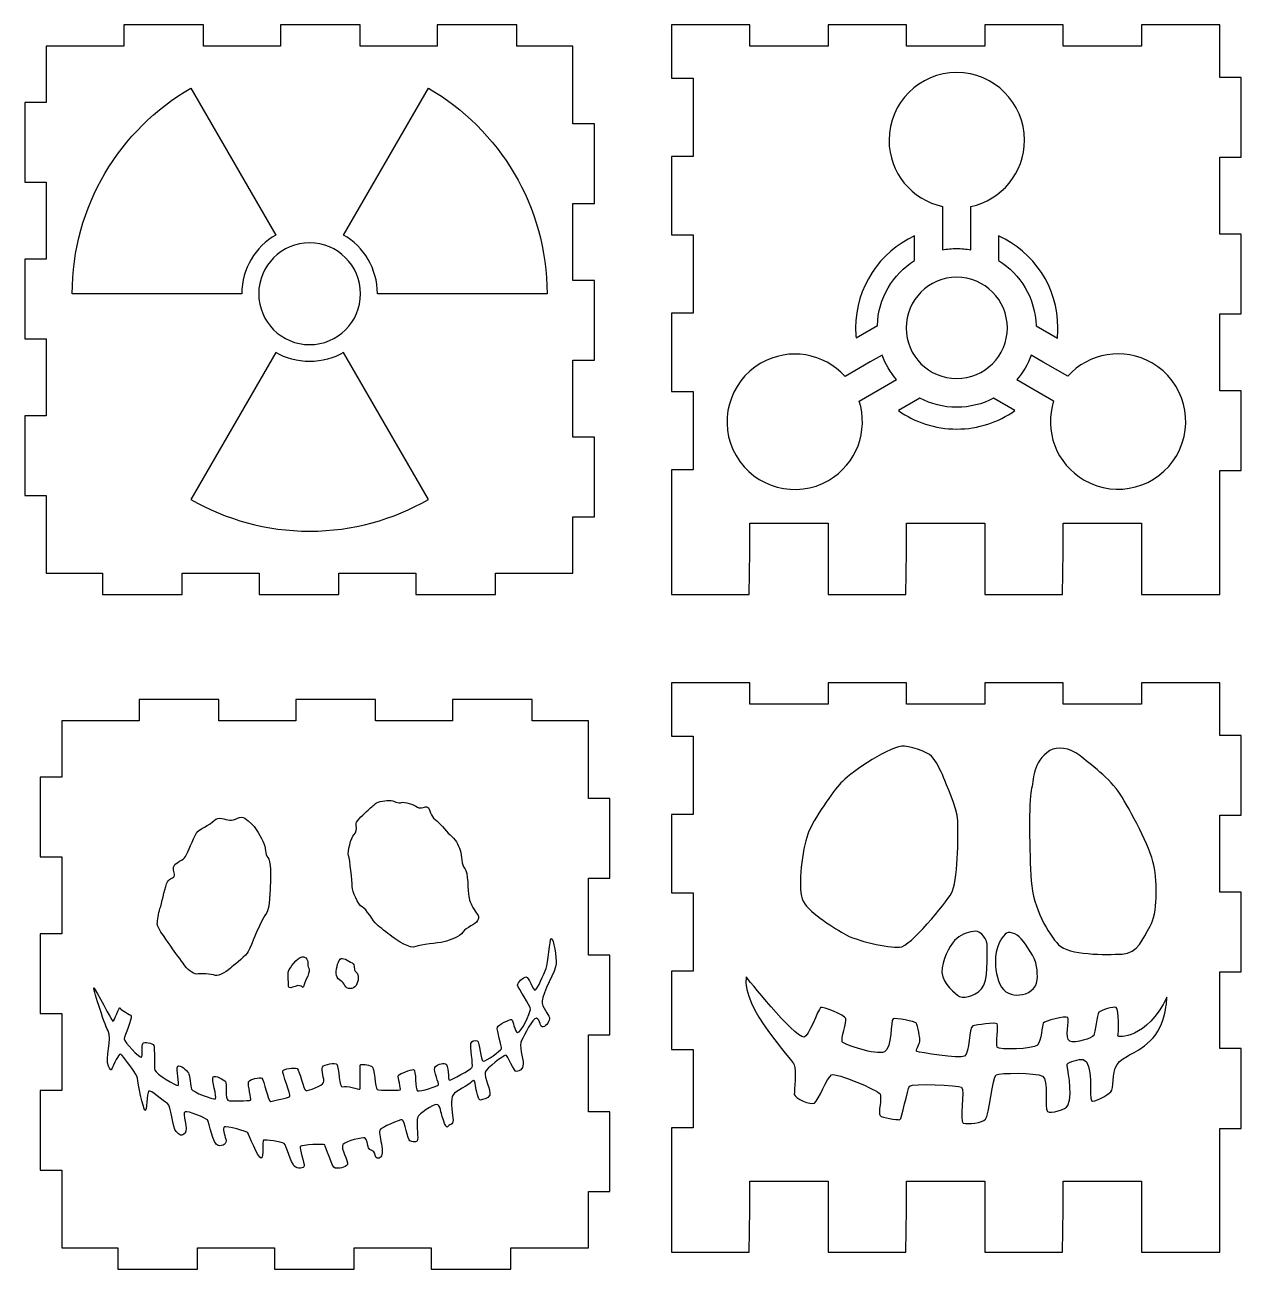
# Model space of a CAD drawing. Extents: x 33 to 452, y -592 to -16.
# Drawn here: x 32.9 to 203.8, y -497.6 to -322.9 of the extents above; entities that cross this region are included whole.
import ezdxf

# ---------------------------------------------------------------- set-up
doc = ezdxf.new("R2010")
doc.units = 0
doc.layers.add('LAYER_1', color=7, linetype='CONTINUOUS')

msp = doc.modelspace()

# ---------------------------------------------------------------- linework, layer by layer
at = {"layer": 'LAYER_1'}
for points in [[(35.9, -325.86), (35.9, -333.76), (32.9, -333.76), (32.9, -344.96), (35.9, -344.96), (35.9, -355.76), (32.9, -355.76), (32.9, -366.96), (35.9, -366.96), (35.9, -377.76), (32.9, -377.76), (32.9, -388.96), (35.9, -388.96), (35.9, -399.86), (43.8, -399.86), (43.8, -402.86), (55, -402.86), (55, -399.86), (65.8, -399.86), (65.8, -402.86), (77, -402.86), (77, -399.86), (87.8, -399.86), (87.8, -402.86), (99, -402.86), (99, -399.86), (109.9, -399.86), (109.9, -391.96), (112.9, -391.96), (112.9, -380.76), (109.9, -380.76), (109.9, -369.96), (112.9, -369.96), (112.9, -358.76), (109.9, -358.76), (109.9, -347.96), (112.9, -347.96), (112.9, -336.76), (109.9, -336.76), (109.9, -325.86), (102, -325.86), (102, -322.86), (90.8, -322.86), (90.8, -325.86), (80, -325.86), (80, -322.86), (68.8, -322.86), (68.8, -325.86), (58, -325.86), (58, -322.86), (46.8, -322.86), (46.8, -325.86), (35.9, -325.86)], [(134.76, -392.86), (145.76, -392.86), (145.76, -402.86), (156.66, -402.86), (156.76, -396.86), (156.76, -392.86), (167.76, -392.86), (167.76, -402.86), (178.66, -402.86), (178.76, -396.86), (178.76, -392.86), (189.76, -392.86), (189.76, -402.86), (200.76, -402.86), (200.76, -385.46), (203.76, -385.46), (203.76, -374.26), (200.76, -374.26), (200.76, -363.46), (203.76, -363.46), (203.76, -352.26), (200.76, -352.26), (200.76, -341.46), (203.76, -341.46), (203.76, -330.26), (200.76, -330.26), (200.76, -322.86), (189.76, -322.86), (189.76, -325.86), (178.76, -325.86), (178.76, -322.86), (167.76, -322.86), (167.76, -325.86), (156.76, -325.86), (156.76, -322.86), (145.76, -322.86), (145.76, -325.86), (134.76, -325.86), (134.76, -322.86), (123.76, -322.86), (123.76, -330.36), (126.76, -330.36), (126.76, -341.36), (123.76, -341.36), (123.76, -352.36), (126.76, -352.36), (126.76, -363.36), (123.76, -363.36), (123.76, -374.36), (126.76, -374.36), (126.76, -385.36), (123.76, -385.36), (123.76, -402.86), (134.66, -402.86), (134.76, -396.86), (134.76, -392.86)], [(134.76, -485.27), (145.76, -485.27), (145.76, -495.27), (156.66, -495.27), (156.76, -489.27), (156.76, -485.27), (167.76, -485.27), (167.76, -495.27), (178.66, -495.27), (178.76, -489.27), (178.76, -485.27), (189.76, -485.27), (189.76, -495.27), (200.76, -495.27), (200.76, -477.87), (203.76, -477.87), (203.76, -466.67), (200.76, -466.67), (200.76, -455.87), (203.76, -455.87), (203.76, -444.67), (200.76, -444.67), (200.76, -433.87), (203.76, -433.87), (203.76, -422.67), (200.76, -422.67), (200.76, -415.27), (189.76, -415.27), (189.76, -418.27), (178.76, -418.27), (178.76, -415.27), (167.76, -415.27), (167.76, -418.27), (156.76, -418.27), (156.76, -415.27), (145.76, -415.27), (145.76, -418.27), (134.76, -418.27), (134.76, -415.27), (123.76, -415.27), (123.76, -422.77), (126.76, -422.77), (126.76, -433.77), (123.76, -433.77), (123.76, -444.77), (126.76, -444.77), (126.76, -455.77), (123.76, -455.77), (123.76, -466.77), (126.76, -466.77), (126.76, -477.77), (123.76, -477.77), (123.76, -495.27), (134.66, -495.27), (134.76, -489.27), (134.76, -485.27)], [(38.07, -420.64), (38.07, -428.54), (35.07, -428.54), (35.07, -439.74), (38.07, -439.74), (38.07, -450.54), (35.07, -450.54), (35.07, -461.74), (38.07, -461.74), (38.07, -472.54), (35.07, -472.54), (35.07, -483.74), (38.07, -483.74), (38.07, -494.64), (45.96, -494.64), (45.96, -497.64), (57.16, -497.64), (57.16, -494.64), (67.97, -494.64), (67.97, -497.64), (79.17, -497.64), (79.17, -494.64), (89.96, -494.64), (89.96, -497.64), (101.17, -497.64), (101.17, -494.64), (112.07, -494.64), (112.07, -486.74), (115.07, -486.74), (115.07, -475.54), (112.07, -475.54), (112.07, -464.74), (115.07, -464.74), (115.07, -453.54), (112.07, -453.54), (112.07, -442.74), (115.07, -442.74), (115.07, -431.54), (112.07, -431.54), (112.07, -420.64), (104.17, -420.64), (104.17, -417.64), (92.97, -417.64), (92.97, -420.64), (82.17, -420.64), (82.17, -417.64), (70.97, -417.64), (70.97, -420.64), (60.17, -420.64), (60.17, -417.64), (48.97, -417.64), (48.97, -420.64), (38.07, -420.64)]]:
    msp.add_lwpolyline(points, dxfattribs=at)
for points, knots in [([(173.32, -339.07), (173.32, -343.64), (170.09, -347.46), (165.78, -348.37), (165.78, -348.37), (165.78, -354.45), (165.78, -354.45), (165.14, -354.34), (164.48, -354.28), (163.81, -354.28), (163.12, -354.28), (162.45, -354.34), (161.8, -354.46), (161.8, -354.46), (161.8, -348.36), (161.8, -348.36), (157.51, -347.44), (154.3, -343.63), (154.3, -339.07), (154.3, -333.81), (158.56, -329.56), (163.81, -329.56), (169.06, -329.56), (173.32, -333.81), (173.32, -339.07)], [0, 0, 0, 0, 1, 1, 1, 2, 2, 2, 3, 3, 3, 4, 4, 4, 5, 5, 5, 6, 6, 6, 7, 7, 7, 8, 8, 8, 8]), ([(68.14, -352.38), (68.14, -352.38), (56.22, -331.75), (56.22, -331.75), (46.25, -337.51), (39.55, -348.29), (39.55, -360.63), (39.55, -360.63), (63.37, -360.63), (63.37, -360.63), (63.37, -357.1), (65.29, -354.03), (68.14, -352.38)], [0, 0, 0, 0, 1, 1, 1, 2, 2, 2, 3, 3, 3, 4, 4, 4, 4]), ([(77.67, -352.38), (80.51, -354.03), (82.43, -357.1), (82.43, -360.63), (82.43, -360.63), (106.25, -360.63), (106.25, -360.63), (106.25, -348.29), (99.54, -337.52), (89.58, -331.75), (89.58, -331.75), (77.67, -352.38), (77.67, -352.38)], [0, 0, 0, 0, 1, 1, 1, 2, 2, 2, 3, 3, 3, 4, 4, 4, 4]), ([(157.89, -352.51), (157.89, -352.51), (157.89, -355.97), (157.89, -355.97), (154.83, -357.89), (152.77, -361.26), (152.66, -365.11), (152.66, -365.11), (149.67, -366.84), (149.67, -366.84), (149.62, -366.37), (149.6, -365.91), (149.6, -365.43), (149.6, -359.7), (153, -354.75), (157.89, -352.51)], [0, 0, 0, 0, 1, 1, 1, 2, 2, 2, 3, 3, 3, 4, 4, 4, 5, 5, 5, 5]), ([(178.02, -365.43), (178.02, -365.91), (177.99, -366.39), (177.95, -366.86), (177.95, -366.86), (174.95, -365.13), (174.95, -365.13), (174.85, -361.26), (172.78, -357.88), (169.69, -355.96), (169.69, -355.96), (169.69, -352.5), (169.69, -352.5), (174.6, -354.73), (178.02, -359.68), (178.02, -365.43)], [0, 0, 0, 0, 1, 1, 1, 2, 2, 2, 3, 3, 3, 4, 4, 4, 5, 5, 5, 5]), ([(80.05, -360.63), (80.05, -364.58), (76.85, -367.78), (72.9, -367.78), (68.95, -367.78), (65.75, -364.58), (65.75, -360.63), (65.75, -356.68), (68.95, -353.48), (72.9, -353.48), (76.85, -353.48), (80.05, -356.68), (80.05, -360.63)], [0, 0, 0, 0, 1, 1, 1, 2, 2, 2, 3, 3, 3, 4, 4, 4, 4]), ([(170.92, -365.43), (170.92, -369.36), (167.73, -372.54), (163.81, -372.54), (159.88, -372.54), (156.7, -369.36), (156.7, -365.43), (156.7, -361.5), (159.88, -358.32), (163.81, -358.32), (167.73, -358.32), (170.92, -361.5), (170.92, -365.43)], [0, 0, 0, 0, 1, 1, 1, 2, 2, 2, 3, 3, 3, 4, 4, 4, 4]), ([(153.67, -373.64), (153.67, -373.64), (150.1, -375.7), (150.1, -375.7), (151.45, -379.87), (149.76, -384.57), (145.8, -386.85), (141.26, -389.47), (135.44, -387.92), (132.81, -383.37), (130.19, -378.82), (131.75, -373), (136.3, -370.38), (140.26, -368.09), (145.18, -368.98), (148.12, -372.25), (148.12, -372.25), (151.66, -370.2), (151.66, -370.2), (151.66, -370.2), (153.33, -369.24), (153.33, -369.24), (153.79, -370.51), (154.47, -371.67), (155.33, -372.68), (155.33, -372.68), (153.67, -373.64), (153.67, -373.64)], [0, 0, 0, 0, 1, 1, 1, 2, 2, 2, 3, 3, 3, 4, 4, 4, 5, 5, 5, 6, 6, 6, 7, 7, 7, 8, 8, 8, 9, 9, 9, 9]), ([(194.71, -383.33), (192.08, -387.88), (186.27, -389.44), (181.72, -386.81), (177.77, -384.53), (176.07, -379.84), (177.42, -375.67), (177.42, -375.67), (173.93, -373.65), (173.93, -373.65), (173.93, -373.65), (172.27, -372.69), (172.27, -372.69), (173.13, -371.69), (173.82, -370.53), (174.28, -369.26), (174.28, -369.26), (175.94, -370.22), (175.94, -370.22), (175.94, -370.22), (179.4, -372.22), (179.4, -372.22), (182.34, -368.95), (187.27, -368.06), (191.23, -370.35), (195.77, -372.97), (197.33, -378.79), (194.71, -383.33)], [0, 0, 0, 0, 1, 1, 1, 2, 2, 2, 3, 3, 3, 4, 4, 4, 5, 5, 5, 6, 6, 6, 7, 7, 7, 8, 8, 8, 9, 9, 9, 9]), ([(56.23, -389.51), (56.23, -389.51), (68.14, -368.88), (68.14, -368.88), (69.54, -369.69), (71.16, -370.16), (72.9, -370.16), (74.64, -370.16), (76.26, -369.69), (77.67, -368.88), (77.67, -368.88), (89.58, -389.51), (89.58, -389.51), (84.67, -392.35), (78.98, -393.98), (72.9, -393.98), (66.83, -393.98), (61.13, -392.35), (56.23, -389.51)], [0, 0, 0, 0, 1, 1, 1, 2, 2, 2, 3, 3, 3, 4, 4, 4, 5, 5, 5, 6, 6, 6, 6]), ([(171.98, -377.05), (169.67, -378.68), (166.85, -379.64), (163.81, -379.64), (160.75, -379.64), (157.93, -378.67), (155.61, -377.04), (155.61, -377.04), (158.62, -375.3), (158.62, -375.3), (160.17, -376.12), (161.93, -376.58), (163.81, -376.58), (165.68, -376.58), (167.43, -376.13), (168.98, -375.31), (168.98, -375.31), (171.98, -377.05), (171.98, -377.05)], [0, 0, 0, 0, 1, 1, 1, 2, 2, 2, 3, 3, 3, 4, 4, 4, 5, 5, 5, 6, 6, 6, 6]), ([(156.08, -424.19), (156.96, -424.09), (159.76, -424.98), (160.28, -425.59), (160.81, -426.2), (161.59, -427.6), (161.94, -428.56), (162.29, -429.52), (163.87, -432.58), (163.95, -434.68), (164.04, -436.78), (163.95, -443.34), (163.08, -444.82), (162.21, -446.31), (157.31, -452.34), (155.78, -452.43), (154.25, -452.52), (149.61, -451.56), (147.95, -450.51), (146.29, -449.46), (142.71, -447.45), (142.09, -445.61), (141.48, -443.77), (142.09, -438.7), (142.88, -436.56), (143.67, -434.42), (146.55, -430.4), (147.52, -429.35), (148.48, -428.3), (153.72, -424.45), (156.08, -424.19)], [0, 0, 0, 0, 1, 1, 1, 2, 2, 2, 3, 3, 3, 4, 4, 4, 5, 5, 5, 6, 6, 6, 7, 7, 7, 8, 8, 8, 9, 9, 9, 10, 10, 10, 10]), ([(176.89, -424.8), (177.85, -424.19), (179.69, -424.36), (181.09, -425.5), (182.49, -426.64), (185.38, -428.73), (186.77, -430.92), (188.17, -433.11), (190.97, -438.35), (191.5, -440.89), (192.02, -443.42), (192.02, -447.71), (190.97, -449.46), (189.92, -451.21), (189.31, -453.3), (187.04, -453.39), (184.76, -453.48), (179.52, -453.57), (178.12, -452.08), (176.72, -450.59), (174.53, -447.01), (174.27, -443.08), (174.01, -439.14), (173.92, -431.8), (174.27, -430.4), (174.62, -429), (174.45, -426.37), (176.89, -424.8)], [0, 0, 0, 0, 1, 1, 1, 2, 2, 2, 3, 3, 3, 4, 4, 4, 5, 5, 5, 6, 6, 6, 7, 7, 7, 8, 8, 8, 9, 9, 9, 9]), ([(80.91, -433.35), (80.24, -434.05), (79.3, -434.72), (79.42, -435.28), (79.55, -435.83), (79.49, -436.33), (79.11, -436.64), (78.74, -436.95), (78.18, -439.06), (78.37, -439.56), (78.56, -440.05), (78.87, -443.22), (78.87, -443.9), (78.87, -444.58), (79.73, -446.51), (80.29, -446.76), (80.85, -447), (81.84, -448.8), (82.34, -449.24), (82.84, -449.67), (83.7, -450.35), (84.45, -450.91), (85.19, -451.47), (87.06, -452.71), (87.8, -452.34), (88.54, -451.97), (90.9, -451.9), (91.77, -451.66), (92.64, -451.41), (94, -450.97), (94.44, -450.29), (94.87, -449.61), (96.24, -449.24), (96.49, -448.68), (96.73, -448.12), (96.67, -448.12), (96.18, -447.38), (95.68, -446.63), (95.37, -445.99), (95.25, -445.29), (95.12, -444.58), (95.18, -441.85), (94.69, -441.36), (94.19, -440.86), (94.32, -439.62), (94.07, -438.81), (93.82, -438.01), (93.32, -437.2), (92.64, -436.64), (91.96, -436.08), (91.15, -434.84), (90.53, -434.47), (89.91, -434.1), (89.78, -432.92), (89.47, -432.73), (89.17, -432.55), (88.54, -433.1), (88.05, -432.73), (87.55, -432.36), (86.19, -431.93), (85.81, -432.11), (85.44, -432.3), (84.64, -431.8), (84.2, -431.8), (83.77, -431.8), (82.46, -431.93), (82.15, -432.24), (81.84, -432.55), (81.46, -432.78), (80.91, -433.35)], [0, 0, 0, 0, 1, 1, 1, 2, 2, 2, 3, 3, 3, 4, 4, 4, 5, 5, 5, 6, 6, 6, 7, 7, 7, 8, 8, 8, 9, 9, 9, 10, 10, 10, 11, 11, 11, 12, 12, 12, 13, 13, 13, 14, 14, 14, 15, 15, 15, 16, 16, 16, 17, 17, 17, 18, 18, 18, 19, 19, 19, 20, 20, 20, 21, 21, 21, 22, 22, 22, 23, 23, 23, 23]), ([(63.79, -434.28), (63.19, -433.87), (62.36, -434.66), (61.68, -434.59), (61, -434.53), (60.07, -433.98), (59.51, -434.6), (58.95, -435.21), (57.21, -435.9), (56.9, -436.52), (56.59, -437.14), (55.79, -439.12), (55.47, -439.68), (55.16, -440.24), (54.11, -440.49), (53.86, -440.98), (53.61, -441.48), (54.05, -442.1), (53.86, -442.47), (53.67, -442.85), (53.12, -442.66), (52.81, -443.53), (52.5, -444.4), (52.12, -446.32), (51.88, -447), (51.63, -447.69), (51.56, -448.62), (51.5, -449.17), (51.44, -449.73), (53.18, -451.84), (53.49, -452.4), (53.8, -452.96), (54.98, -454.39), (55.29, -454.88), (55.6, -455.38), (56.53, -456.25), (57.03, -456.19), (57.52, -456.12), (59.07, -456.13), (59.63, -456.38), (60.19, -456.62), (61.49, -455.63), (61.99, -455.19), (62.49, -454.76), (64.04, -453.58), (64.28, -453.02), (64.53, -452.46), (66.33, -448.18), (66.83, -447.62), (67.32, -447.06), (67.33, -444.21), (67.39, -443.4), (67.45, -442.6), (67.45, -440.24), (67.02, -439.81), (66.58, -439.37), (66.83, -438.5), (66.33, -437.51), (65.84, -436.52), (65.21, -435.28), (63.79, -434.28)], [0, 0, 0, 0, 1, 1, 1, 2, 2, 2, 3, 3, 3, 4, 4, 4, 5, 5, 5, 6, 6, 6, 7, 7, 7, 8, 8, 8, 9, 9, 9, 10, 10, 10, 11, 11, 11, 12, 12, 12, 13, 13, 13, 14, 14, 14, 15, 15, 15, 16, 16, 16, 17, 17, 17, 18, 18, 18, 19, 19, 19, 20, 20, 20, 20]), ([(166.46, -450.19), (167.16, -450.14), (168.21, -451.29), (168.09, -452.4), (167.98, -453.51), (168.39, -457.18), (167.28, -458.29), (166.17, -459.4), (164.65, -459.75), (163.9, -459.16), (163.14, -458.58), (161.45, -457.06), (161.74, -455.32), (162.03, -453.57), (163.02, -451.82), (163.81, -451.18), (164.6, -450.54), (165.64, -450.24), (166.46, -450.19)], [0, 0, 0, 0, 1, 1, 1, 2, 2, 2, 3, 3, 3, 4, 4, 4, 5, 5, 5, 6, 6, 6, 6]), ([(170.6, -450.59), (171.06, -450.11), (172.17, -450.42), (172.87, -451.23), (173.57, -452.05), (174.85, -453.86), (175.03, -455.14), (175.2, -456.42), (175.32, -457.76), (174.27, -458.52), (173.22, -459.28), (172.06, -459.28), (171.06, -458.87), (170.07, -458.46), (169.49, -457.01), (169.32, -455.61), (169.14, -454.21), (169.2, -452.05), (170.6, -450.59)], [0, 0, 0, 0, 1, 1, 1, 2, 2, 2, 3, 3, 3, 4, 4, 4, 5, 5, 5, 6, 6, 6, 6]), ([(42.6, -458.11), (42.3, -457.77), (44.04, -463.15), (44.6, -464.17), (45.16, -465.2), (44.14, -468.13), (44.65, -469.11), (45.16, -470.08), (44.88, -469.71), (45.53, -468.59), (46.18, -467.48), (46.18, -467.06), (46.79, -467.9), (47.39, -468.73), (48.6, -470.18), (48.7, -470.83), (48.79, -471.48), (49.49, -475.11), (49.77, -475.34), (50.05, -475.57), (50.05, -472.92), (50.28, -472.64), (50.51, -472.36), (52.37, -474.09), (52.93, -474.36), (53.49, -474.64), (53.63, -477.85), (54.14, -478.32), (54.65, -478.79), (54.93, -479.06), (55.4, -478.55), (55.86, -478.04), (54.98, -475.67), (55.4, -475.53), (55.82, -475.39), (58.38, -476.41), (58.56, -476.69), (58.75, -476.97), (59.35, -480.14), (60.05, -480.27), (60.75, -480.41), (61.31, -480.04), (61.12, -479.39), (60.93, -478.74), (60.66, -477.85), (60.93, -477.67), (61.21, -477.48), (64.15, -478.32), (64.24, -478.51), (64.33, -478.69), (65.68, -482.14), (66.1, -482.04), (66.52, -481.95), (66.19, -479.62), (66.43, -479.53), (66.66, -479.44), (68.98, -479.72), (69.31, -480), (69.64, -480.27), (70.29, -482.74), (70.75, -483.16), (71.22, -483.58), (72.1, -483.53), (72.15, -483.16), (72.2, -482.79), (71.4, -480.65), (71.59, -480.41), (71.78, -480.18), (74.94, -480.04), (75.03, -480.18), (75.13, -480.32), (76.06, -483.38), (76.48, -483.46), (76.9, -483.53), (77.97, -483.39), (78.2, -482.93), (78.43, -482.46), (77.17, -480.65), (77.59, -480.14), (78.01, -479.62), (80.39, -479.11), (80.66, -479.2), (80.94, -479.3), (81.04, -480.27), (81.18, -480.6), (81.32, -480.93), (82.01, -481.07), (82.06, -481.39), (82.11, -481.72), (82.25, -482.18), (82.67, -482.04), (83.08, -481.9), (83.18, -481.35), (83.04, -480.41), (82.9, -479.48), (82.62, -478.51), (82.76, -478.13), (82.9, -477.76), (85.64, -476.55), (85.92, -476.65), (86.2, -476.74), (86.71, -479.58), (86.99, -479.62), (87.27, -479.67), (87.97, -480.04), (88.06, -479.44), (88.16, -478.83), (87.88, -476.92), (88.06, -476.37), (88.25, -475.81), (90.25, -474.5), (90.76, -474.5), (91.27, -474.5), (91.37, -475.9), (91.51, -476.18), (91.65, -476.46), (92.02, -478.04), (92.34, -477.62), (92.67, -477.2), (93.18, -477.39), (93.04, -476.41), (92.9, -475.44), (92.67, -473.71), (93.07, -473.15), (93.46, -472.6), (95.23, -471.81), (95.65, -471.34), (96.07, -470.87), (96.11, -471.34), (96.21, -471.9), (96.3, -472.46), (96.63, -473.99), (96.91, -473.9), (97.18, -473.81), (97.98, -473.71), (98.21, -473.2), (98.44, -472.69), (97.37, -470.6), (97.56, -469.99), (97.74, -469.39), (100.16, -467.66), (100.44, -467.57), (100.72, -467.48), (101.61, -469.99), (101.98, -469.9), (102.35, -469.8), (102.91, -469.67), (102.91, -468.83), (102.91, -467.99), (102.26, -466.18), (102.68, -465.52), (103.09, -464.87), (104.21, -462.27), (104.77, -462.41), (105.33, -462.55), (105.23, -463.76), (105.7, -463.62), (106.17, -463.48), (106.68, -462.73), (106.58, -462.31), (106.49, -461.89), (105.51, -460.87), (105.56, -459.94), (105.61, -459.01), (107.51, -455.56), (107.56, -454.77), (107.61, -453.98), (107.14, -451.1), (106.86, -451.19), (106.58, -451.28), (106.44, -454.73), (106.12, -455.43), (105.79, -456.12), (104.91, -458.4), (104.58, -458.45), (104.26, -458.5), (103.7, -456.52), (103.28, -456.6), (102.86, -456.68), (102.12, -457.38), (102.12, -457.75), (102.12, -458.12), (103.98, -460.64), (103.93, -461.15), (103.89, -461.66), (102.58, -464.55), (102.12, -464.41), (101.65, -464.27), (101.51, -462.68), (101.28, -462.59), (101.05, -462.5), (99.42, -463.29), (99.28, -463.66), (99.14, -464.03), (99.93, -466.41), (99.84, -466.69), (99.74, -466.97), (97.7, -468.46), (97.28, -468.41), (96.86, -468.36), (96.86, -465.71), (96.44, -465.57), (96.02, -465.43), (95.65, -465.57), (95.56, -465.94), (95.46, -466.31), (95.88, -468.97), (95.74, -469.29), (95.6, -469.62), (92.72, -471.11), (92.53, -471.11), (92.34, -471.11), (92.44, -468.83), (91.97, -468.78), (91.51, -468.73), (90.72, -468.83), (90.48, -469.34), (90.25, -469.85), (91.13, -471.53), (91, -471.76), (90.86, -471.99), (88.44, -472.69), (88.06, -472.6), (87.69, -472.5), (87.92, -469.67), (87.48, -469.62), (87.04, -469.57), (85.64, -470.18), (85.41, -470.41), (85.18, -470.64), (85.83, -472.36), (85.6, -472.46), (85.36, -472.55), (82.67, -472.55), (82.39, -472.41), (82.11, -472.27), (82.01, -469.2), (81.6, -469.11), (81.18, -469.01), (80.11, -468.69), (80.01, -469.01), (79.92, -469.34), (80.11, -472.32), (79.97, -472.36), (79.83, -472.41), (78.01, -471.76), (77.55, -472.04), (77.08, -472.32), (76.99, -469.25), (76.76, -468.92), (76.52, -468.59), (74.94, -468.83), (74.71, -469.25), (74.48, -469.67), (75.02, -471.01), (74.87, -471.43), (74.71, -471.85), (72.71, -472.64), (72.38, -472.55), (72.06, -472.46), (71.5, -469.71), (71.13, -469.48), (70.75, -469.25), (69.22, -469.53), (69.12, -469.8), (69.03, -470.08), (70.29, -473.15), (70.1, -473.39), (69.92, -473.62), (67.82, -473.95), (67.45, -474.09), (67.08, -474.23), (66.47, -471.01), (66.19, -470.83), (65.91, -470.64), (64.47, -470.92), (64.33, -471.34), (64.19, -471.76), (64.75, -473.81), (64.61, -473.9), (64.47, -473.99), (61.74, -474.09), (61.4, -473.93), (61.06, -473.78), (61.27, -471.57), (61.09, -471.29), (60.9, -471.01), (59.63, -470.36), (59.35, -470.64), (59.07, -470.92), (59.94, -473.56), (59.66, -473.71), (59.38, -473.87), (56.44, -472.75), (56.31, -472.35), (56.19, -471.95), (56.09, -470.46), (55.88, -470.08), (55.66, -469.71), (54.7, -468.87), (54.39, -469.15), (54.08, -469.43), (54.7, -471.73), (54.42, -471.85), (54.14, -471.98), (51.29, -470.15), (51.16, -469.71), (51.04, -469.28), (51.16, -466.61), (51.01, -466.24), (50.85, -465.86), (49.61, -465.68), (49.46, -465.93), (49.3, -466.18), (49.49, -467.73), (49.27, -467.88), (49.05, -468.04), (46.85, -465.68), (46.85, -465.31), (46.85, -464.93), (48, -462.42), (47.84, -462.11), (47.69, -461.8), (46.39, -461.34), (46.29, -460.96), (46.2, -460.59), (45.45, -462.89), (45.27, -462.83), (45.08, -462.76), (42.91, -458.46), (42.6, -458.11)], [0, 0, 0, 0, 1, 1, 1, 2, 2, 2, 3, 3, 3, 4, 4, 4, 5, 5, 5, 6, 6, 6, 7, 7, 7, 8, 8, 8, 9, 9, 9, 10, 10, 10, 11, 11, 11, 12, 12, 12, 13, 13, 13, 14, 14, 14, 15, 15, 15, 16, 16, 16, 17, 17, 17, 18, 18, 18, 19, 19, 19, 20, 20, 20, 21, 21, 21, 22, 22, 22, 23, 23, 23, 24, 24, 24, 25, 25, 25, 26, 26, 26, 27, 27, 27, 28, 28, 28, 29, 29, 29, 30, 30, 30, 31, 31, 31, 32, 32, 32, 33, 33, 33, 34, 34, 34, 35, 35, 35, 36, 36, 36, 37, 37, 37, 38, 38, 38, 39, 39, 39, 40, 40, 40, 41, 41, 41, 42, 42, 42, 43, 43, 43, 44, 44, 44, 45, 45, 45, 46, 46, 46, 47, 47, 47, 48, 48, 48, 49, 49, 49, 50, 50, 50, 51, 51, 51, 52, 52, 52, 53, 53, 53, 54, 54, 54, 55, 55, 55, 56, 56, 56, 57, 57, 57, 58, 58, 58, 59, 59, 59, 60, 60, 60, 61, 61, 61, 62, 62, 62, 63, 63, 63, 64, 64, 64, 65, 65, 65, 66, 66, 66, 67, 67, 67, 68, 68, 68, 69, 69, 69, 70, 70, 70, 71, 71, 71, 72, 72, 72, 73, 73, 73, 74, 74, 74, 75, 75, 75, 76, 76, 76, 77, 77, 77, 78, 78, 78, 79, 79, 79, 80, 80, 80, 81, 81, 81, 82, 82, 82, 83, 83, 83, 84, 84, 84, 85, 85, 85, 86, 86, 86, 87, 87, 87, 88, 88, 88, 89, 89, 89, 90, 90, 90, 91, 91, 91, 92, 92, 92, 93, 93, 93, 94, 94, 94, 95, 95, 95, 96, 96, 96, 97, 97, 97, 98, 98, 98, 99, 99, 99, 100, 100, 100, 101, 101, 101, 102, 102, 102, 103, 103, 103, 104, 104, 104, 105, 105, 105, 106, 106, 106, 107, 107, 107, 108, 108, 108, 109, 109, 109, 110, 110, 110, 110]), ([(72.1, -453.77), (71.51, -453.55), (70.37, -454.94), (70.05, -455.56), (69.74, -456.19), (69.93, -456.87), (69.93, -457.43), (69.93, -457.98), (69.75, -458.36), (70.86, -457.92), (71.98, -457.49), (71.92, -458.54), (72.1, -457.8), (72.29, -457.05), (73.1, -455.81), (72.79, -455.38), (72.47, -454.94), (72.97, -454.08), (72.1, -453.77)], [0, 0, 0, 0, 1, 1, 1, 2, 2, 2, 3, 3, 3, 4, 4, 4, 5, 5, 5, 6, 6, 6, 6]), ([(77.19, -454.08), (76.86, -454.5), (76.51, -455.71), (76.69, -456.41), (76.88, -457.12), (77.69, -457.24), (77.87, -457.8), (78.06, -458.36), (79.05, -458.42), (79.42, -457.8), (79.8, -457.18), (79.86, -456.29), (79.42, -455.93), (78.99, -455.56), (79.36, -454.94), (78.87, -454.63), (78.37, -454.32), (77.43, -453.76), (77.19, -454.08)], [0, 0, 0, 0, 1, 1, 1, 2, 2, 2, 3, 3, 3, 4, 4, 4, 5, 5, 5, 6, 6, 6, 6]), ([(166.05, -463.47), (166.53, -463.33), (169.26, -462.95), (169.49, -463.18), (169.72, -463.42), (169.26, -465.98), (169.49, -466.45), (169.72, -466.91), (174.56, -466.74), (175.14, -466.16), (175.73, -465.57), (175.79, -463.34), (175.96, -463.09), (176.14, -462.83), (179.11, -461.96), (179.4, -462.31), (179.69, -462.66), (178.93, -465.28), (179.69, -465.63), (180.45, -465.98), (182.87, -465.17), (183.06, -464.82), (183.25, -464.47), (183.48, -461.84), (183.77, -461.55), (184.06, -461.26), (185.87, -460.68), (186.22, -460.91), (186.57, -461.14), (186.57, -464.58), (186.45, -464.87), (186.34, -465.17), (190.53, -465.32), (193.33, -459.44), (193.33, -459.44), (193.33, -463.42), (191, -465.57), (188.67, -467.73), (187.15, -467.61), (186.34, -468.9), (185.52, -470.18), (185.93, -472.28), (185.46, -472.74), (185, -473.21), (183.01, -474.32), (182.72, -473.97), (182.43, -473.62), (183.02, -468.49), (181.56, -468.2), (181.09, -468.08), (179.46, -468.55), (179.34, -468.84), (179.23, -469.13), (180.22, -472.8), (179.4, -474.67), (179.23, -475.19), (176.95, -475.89), (176.54, -475.48), (176.14, -475.07), (176.78, -471.05), (175.85, -470.53), (174.91, -470), (169.82, -470.06), (169.36, -470.35), (168.91, -470.65), (168.27, -476.07), (167.86, -476.59), (167.45, -477.12), (165.33, -477.29), (164.73, -477.12), (164.13, -476.94), (165, -472.39), (164.5, -472.1), (164.01, -471.81), (157.54, -471.52), (157.19, -471.93), (156.84, -472.34), (156.14, -476.65), (155.79, -476.65), (155.44, -476.65), (153.3, -476.42), (153.03, -476.07), (152.76, -475.72), (153.3, -473.56), (153.03, -473.04), (152.76, -472.51), (146.88, -470), (146.23, -470.35), (145.59, -470.7), (144.37, -473.97), (143.84, -474.32), (143.32, -474.67), (140.99, -473.62), (140.99, -473.09), (140.99, -472.57), (141.28, -469.71), (140.99, -468.95), (140.7, -468.2), (133.61, -460.97), (134.23, -456.6), (134.23, -456.6), (140.91, -465.02), (142.36, -465.06), (142.97, -465.06), (144.37, -461.13), (144.67, -460.91), (144.98, -460.69), (148.08, -462), (148.22, -462.44), (148.35, -462.88), (147.52, -465.33), (147.73, -465.72), (147.95, -466.11), (152.5, -467.64), (153.64, -467.12), (154.77, -466.59), (154.51, -462.66), (154.86, -462.49), (155.21, -462.31), (157.96, -462.84), (158.14, -463.1), (158.31, -463.36), (158.71, -465.28), (158.62, -465.68), (158.53, -466.07), (157.92, -466.99), (158.23, -467.08), (158.53, -467.16), (164.15, -468.17), (164.9, -467.73), (165.66, -467.29), (165.46, -463.66), (166.05, -463.47)], [0, 0, 0, 0, 1, 1, 1, 2, 2, 2, 3, 3, 3, 4, 4, 4, 5, 5, 5, 6, 6, 6, 7, 7, 7, 8, 8, 8, 9, 9, 9, 10, 10, 10, 11, 11, 11, 12, 12, 12, 13, 13, 13, 14, 14, 14, 15, 15, 15, 16, 16, 16, 17, 17, 17, 18, 18, 18, 19, 19, 19, 20, 20, 20, 21, 21, 21, 22, 22, 22, 23, 23, 23, 24, 24, 24, 25, 25, 25, 26, 26, 26, 27, 27, 27, 28, 28, 28, 29, 29, 29, 30, 30, 30, 31, 31, 31, 32, 32, 32, 33, 33, 33, 34, 34, 34, 35, 35, 35, 36, 36, 36, 37, 37, 37, 38, 38, 38, 39, 39, 39, 40, 40, 40, 41, 41, 41, 42, 42, 42, 43, 43, 43, 44, 44, 44, 44])]:
    msp.add_open_spline(points, degree=3, knots=knots, dxfattribs=at)

doc.saveas('drawing.dxf')
